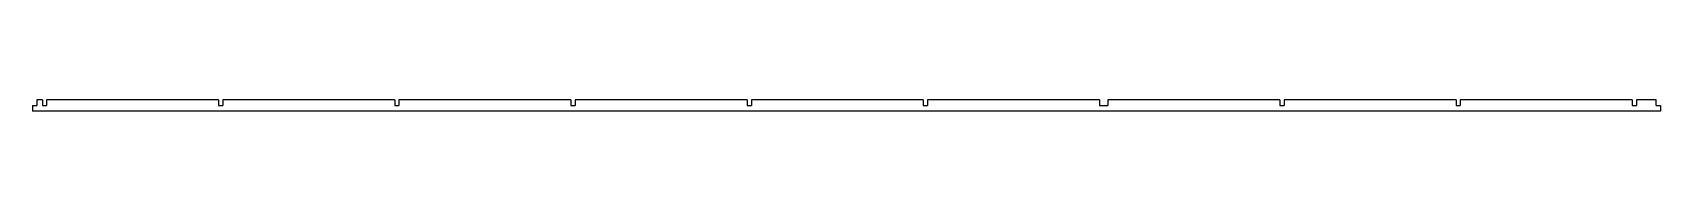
# Model space of a CAD drawing. Header units: millimetres. Extents: x -112 to 1043, y -3 to 5.
import ezdxf

# ---------------------------------------------------------------- set-up
doc = ezdxf.new("R2010")
doc.units = ezdxf.units.MM

msp = doc.modelspace()

# ---------------------------------------------------------------- linework, layer by layer
at = {"color": 7, "linetype": 'Continuous', "lineweight": 25}
for p, q in [((-112, 1.1), (-109, 1.1)), ((-112, 1.1), (-112, -2.9)), ((-105, 5.1), (-109, 5.1)), ((-109, 5.1), (-109, 1.1)), ((-105, 5.1), (-105, 1)), ((-105, 1), (-102, 1)), ((20, 5.1), (-102, 5.1)), ((-102, 5.1), (-102, 1)), ((20, 5.1), (20, 1)), ((20, 1), (23, 1)), ((145, 5.1), (23, 5.1)), ((23, 5.1), (23, 1)), ((145, 5.1), (145, 1)), ((145, 1), (148, 1)), ((270, 5.1), (148, 5.1)), ((148, 5.1), (148, 1)), ((270, 5.1), (270, 1)), ((270, 1), (273, 1)), ((395, 5.1), (273, 5.1)), ((273, 5.1), (273, 1)), ((395, 5.1), (395, 1)), ((395, 1), (398, 1)), ((520, 5.1), (398, 5.1)), ((398, 5.1), (398, 1)), ((520, 5.1), (520, 1)), ((520, 1), (523, 1)), ((645, 5.1), (523, 5.1)), ((523, 5.1), (523, 1)), ((645, 5.1), (645, 1)), ((645, 1), (651, 1)), ((773, 5.1), (651, 5.1)), ((651, 5.1), (651, 1)), ((773, 5.1), (773, 1)), ((773, 1), (776, 1)), ((898, 5.1), (776, 5.1)), ((776, 5.1), (776, 1)), ((898, 5.1), (898, 1)), ((898, 1), (901, 1)), ((1023, 5.1), (901, 5.1)), ((901, 5.1), (901, 1)), ((1023, 5.1), (1023, 1)), ((1023, 1), (1026, 1)), ((1040, 5.1), (1026, 5.1)), ((1026, 5.1), (1026, 1)), ((1040, 1), (1040, 5.1)), ((1040, 1), (1043, 1)), ((1043, 1), (1043, -2.9)), ((1043, -2.9), (-112, -2.9))]:
    msp.add_line(p, q, dxfattribs=at)

doc.saveas('drawing.dxf')
